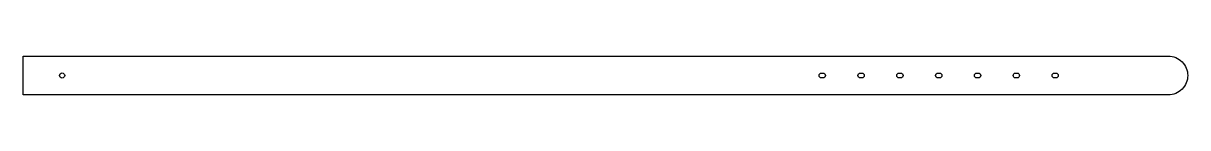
# Model space of a CAD drawing. Header units: millimetres. Extents: x 2920 to 3820, y 1212 to 1242.
import ezdxf

# ---------------------------------------------------------------- set-up
doc = ezdxf.new("R2010")
doc.units = ezdxf.units.MM

# ---------------------------------------------------------------- blocks, each defined once
blk = doc.blocks.new('*U5')
blk.add_lwpolyline([(1.18, 1.85, -1), (1.18, -1.85), (0, -1.85, -1), (0, 1.85)], format="xyb", close=True)
blk = doc.blocks.new('*U7')
at = {"color": 0, "linetype": 'ByBlock', "lineweight": -2, "transparency": 16777216, "rotation": 180}
for p in [(985.58, 50.69), (1015.58, 50.69), (1045.58, 50.69), (1075.58, 50.69), (1105.58, 50.69), (1135.58, 50.69), (1165.58, 50.69)]:
    blk.add_blockref('*U5', p, dxfattribs=at)

msp = doc.modelspace()

# ---------------------------------------------------------------- linework, layer by layer
msp.add_lwpolyline([(2920.42, 1242.04), (3805.42, 1242.04, -0.414214), (3820.42, 1227.04), (3820.42, 1227.04, -0.414214), (3805.42, 1212.04), (2920.42, 1212.04)], format="xyb", close=True)
msp.add_circle((2950.42, 1227.04), 2)

# ---------------------------------------------------------------- block references
msp.add_blockref('*U7', (2552.99, 1176.35))

doc.saveas('drawing.dxf')
